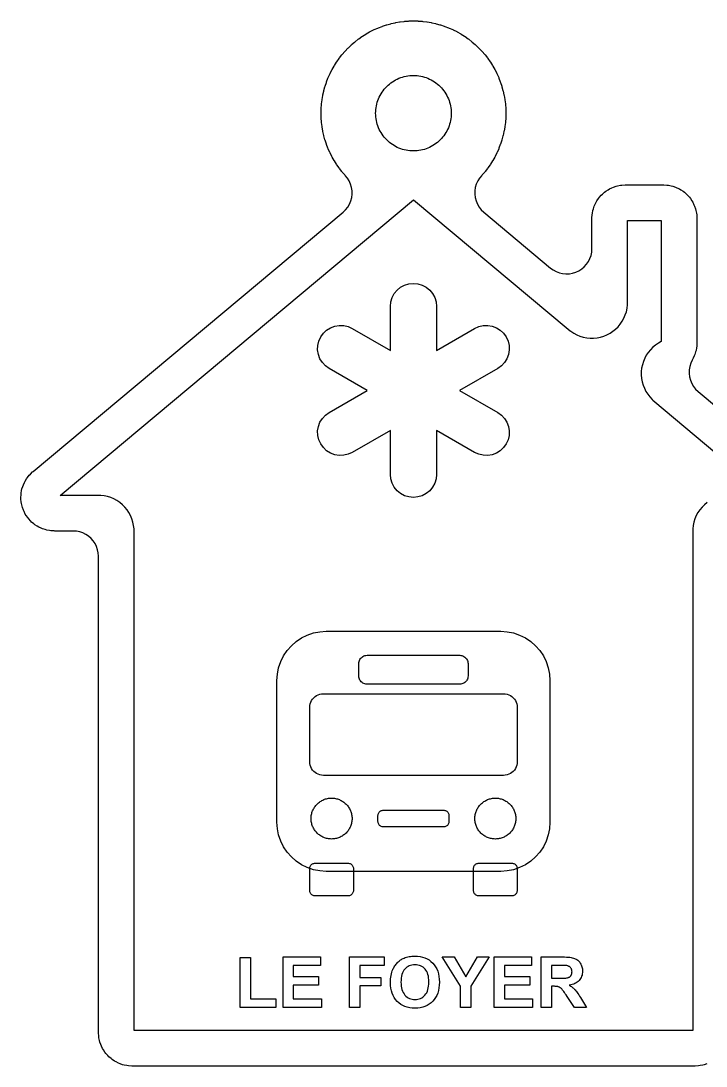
# Model space of a CAD drawing. Header units: millimetres. Extents: x 0 to 300, y 0 to 200.
# Drawn here: x 116.81 to 149.44, y 82.48 to 132.29 of the extents above; entities that cross this region are included whole.
import ezdxf

# ---------------------------------------------------------------- set-up
doc = ezdxf.new("R2010")
doc.units = ezdxf.units.MM
doc.layers.add('CUT', color=1, linetype='Continuous')
doc.layers.add('ENGRAVE', color=5, linetype='Continuous')

msp = doc.modelspace()

# ---------------------------------------------------------------- linework, layer by layer
at = {"layer": 'CUT'}
msp.add_lwpolyline([(149.476, 82.585), (149.352, 82.543), (149.276, 82.523), (149.148, 82.497), (149.071, 82.487), (148.92, 82.477), (148.881, 82.476), (122.121, 82.476), (122.081, 82.477), (121.931, 82.487), (121.854, 82.497), (121.725, 82.523), (121.65, 82.543), (121.526, 82.585), (121.453, 82.615), (121.336, 82.673), (121.268, 82.712), (121.16, 82.785), (121.097, 82.832), (120.999, 82.919), (120.944, 82.974), (120.857, 83.072), (120.81, 83.134), (120.737, 83.243), (120.698, 83.311), (120.64, 83.428), (120.61, 83.501), (120.568, 83.624), (120.548, 83.7), (120.522, 83.828), (120.512, 83.906), (120.502, 84.056), (120.501, 84.095), (120.501, 106.776), (120.491, 106.932), (120.46, 107.086), (120.41, 107.235), (120.34, 107.376), (120.253, 107.506), (120.149, 107.624), (120.031, 107.728), (119.901, 107.815), (119.76, 107.884), (119.611, 107.935), (119.458, 107.966), (119.301, 107.976), (118.424, 107.976), (118.385, 107.977), (118.238, 107.987), (118.161, 107.996), (118.035, 108.021), (117.961, 108.041), (117.839, 108.081), (117.767, 108.11), (117.652, 108.166), (117.585, 108.204), (117.477, 108.274), (117.415, 108.321), (117.318, 108.404), (117.263, 108.458), (117.176, 108.553), (117.129, 108.614), (117.055, 108.719), (117.016, 108.785), (116.957, 108.9), (116.926, 108.97), (116.882, 109.091), (116.86, 109.165), (116.832, 109.29), (116.82, 109.366), (116.809, 109.494), (116.806, 109.571), (116.811, 109.7), (116.819, 109.776), (116.84, 109.903), (116.858, 109.978), (116.895, 110.101), (116.922, 110.173), (116.975, 110.29), (117.011, 110.359), (117.079, 110.468), (117.123, 110.531), (117.204, 110.631), (117.256, 110.687), (117.363, 110.789), (117.392, 110.815), (132.152, 123.172), (132.27, 123.286), (132.372, 123.414), (132.455, 123.554), (132.518, 123.705), (132.56, 123.863), (132.58, 124.025), (132.578, 124.188), (132.554, 124.35), (132.508, 124.506), (132.442, 124.656), (132.356, 124.794), (132.251, 124.92), (132.251, 124.92), (132.231, 124.942), (132.109, 125.083), (132.091, 125.106), (131.976, 125.253), (131.958, 125.277), (131.851, 125.429), (131.835, 125.454), (131.735, 125.611), (131.72, 125.637), (131.628, 125.799), (131.614, 125.825), (131.53, 125.991), (131.517, 126.018), (131.442, 126.189), (131.431, 126.216), (131.363, 126.39), (131.353, 126.418), (131.295, 126.595), (131.286, 126.623), (131.237, 126.803), (131.23, 126.831), (131.189, 127.013), (131.183, 127.042), (131.151, 127.226), (131.147, 127.255), (131.124, 127.44), (131.121, 127.469), (131.107, 127.655), (131.106, 127.685), (131.101, 127.871), (131.101, 127.901), (131.106, 128.087), (131.107, 128.116), (131.121, 128.302), (131.124, 128.332), (131.147, 128.517), (131.151, 128.546), (131.183, 128.73), (131.189, 128.759), (131.23, 128.941), (131.237, 128.969), (131.286, 129.149), (131.295, 129.177), (131.353, 129.354), (131.363, 129.382), (131.431, 129.556), (131.442, 129.583), (131.517, 129.754), (131.53, 129.78), (131.614, 129.947), (131.628, 129.973), (131.72, 130.135), (131.735, 130.16), (131.835, 130.318), (131.851, 130.342), (131.958, 130.495), (131.976, 130.519), (132.091, 130.666), (132.109, 130.688), (132.231, 130.83), (132.251, 130.851), (132.379, 130.986), (132.4, 131.007), (132.535, 131.136), (132.557, 131.156), (132.698, 131.278), (132.721, 131.296), (132.868, 131.411), (132.892, 131.428), (133.044, 131.536), (133.069, 131.552), (133.226, 131.652), (133.252, 131.667), (133.414, 131.759), (133.44, 131.773), (133.606, 131.857), (133.633, 131.869), (133.804, 131.945), (133.831, 131.956), (134.005, 132.023), (134.033, 132.033), (134.21, 132.092), (134.238, 132.1), (134.418, 132.15), (134.446, 132.157), (134.628, 132.198), (134.657, 132.204), (134.841, 132.236), (134.87, 132.24), (135.055, 132.263), (135.084, 132.266), (135.27, 132.279), (135.3, 132.281), (135.486, 132.286), (135.516, 132.286), (135.702, 132.281), (135.731, 132.279), (135.917, 132.266), (135.947, 132.263), (136.132, 132.24), (136.161, 132.236), (136.345, 132.204), (136.374, 132.198), (136.556, 132.157), (136.584, 132.15), (136.764, 132.1), (136.792, 132.092), (136.969, 132.033), (136.997, 132.023), (137.171, 131.956), (137.198, 131.945), (137.369, 131.869), (137.395, 131.857), (137.562, 131.773), (137.588, 131.759), (137.75, 131.667), (137.775, 131.652), (137.933, 131.552), (137.957, 131.536), (138.11, 131.428), (138.134, 131.411), (138.281, 131.296), (138.303, 131.278), (138.445, 131.156), (138.466, 131.136), (138.601, 131.007), (138.622, 130.986), (138.751, 130.851), (138.771, 130.83), (138.893, 130.688), (138.911, 130.666), (139.026, 130.519), (139.043, 130.495), (139.151, 130.342), (139.167, 130.318), (139.267, 130.16), (139.282, 130.135), (139.374, 129.973), (139.388, 129.947), (139.472, 129.78), (139.484, 129.754), (139.56, 129.583), (139.571, 129.556), (139.638, 129.382), (139.648, 129.354), (139.707, 129.177), (139.715, 129.149), (139.765, 128.969), (139.772, 128.941), (139.813, 128.759), (139.819, 128.73), (139.851, 128.546), (139.855, 128.517), (139.878, 128.332), (139.881, 128.302), (139.895, 128.116), (139.896, 128.087), (139.901, 127.901), (139.901, 127.871), (139.896, 127.685), (139.895, 127.655), (139.881, 127.469), (139.878, 127.44), (139.855, 127.255), (139.851, 127.226), (139.819, 127.042), (139.813, 127.013), (139.772, 126.831), (139.765, 126.803), (139.715, 126.623), (139.707, 126.595), (139.648, 126.418), (139.638, 126.39), (139.571, 126.216), (139.56, 126.189), (139.484, 126.018), (139.472, 125.991), (139.388, 125.825), (139.374, 125.799), (139.282, 125.637), (139.267, 125.611), (139.167, 125.454), (139.151, 125.429), (139.043, 125.277), (139.026, 125.253), (138.911, 125.106), (138.893, 125.083), (138.771, 124.942), (138.751, 124.92), (138.751, 124.92), (138.646, 124.794), (138.56, 124.656), (138.493, 124.506), (138.448, 124.35), (138.423, 124.188), (138.422, 124.025), (138.442, 123.863), (138.484, 123.705), (138.547, 123.554), (138.63, 123.414), (138.732, 123.286), (138.849, 123.172), (142.031, 120.509), (142.16, 120.415), (142.3, 120.339), (142.45, 120.282), (142.606, 120.245), (142.765, 120.23), (142.925, 120.236), (143.082, 120.263), (143.235, 120.31), (143.38, 120.378), (143.515, 120.465), (143.637, 120.568), (143.744, 120.687), (143.834, 120.819), (143.906, 120.962), (143.958, 121.113), (143.99, 121.27), (144.001, 121.429), (144.001, 122.856), (144.002, 122.895), (144.012, 123.045), (144.022, 123.123), (144.048, 123.251), (144.068, 123.327), (144.11, 123.451), (144.14, 123.523), (144.198, 123.641), (144.237, 123.708), (144.31, 123.817), (144.357, 123.879), (144.444, 123.978), (144.499, 124.033), (144.597, 124.119), (144.66, 124.167), (144.768, 124.24), (144.836, 124.279), (144.953, 124.337), (145.026, 124.367), (145.15, 124.409), (145.225, 124.429), (145.354, 124.454), (145.431, 124.465), (145.581, 124.475), (145.621, 124.476), (147.381, 124.476), (147.42, 124.475), (147.571, 124.465), (147.648, 124.454), (147.776, 124.429), (147.852, 124.409), (147.976, 124.367), (148.048, 124.337), (148.166, 124.279), (148.234, 124.24), (148.342, 124.167), (148.404, 124.119), (148.503, 124.033), (148.558, 123.978), (148.644, 123.879), (148.692, 123.817), (148.765, 123.708), (148.804, 123.641), (148.862, 123.523), (148.892, 123.451), (148.934, 123.327), (148.954, 123.251), (148.98, 123.123), (148.99, 123.045), (149, 122.895), (149.001, 122.856), (149.001, 116.958), (149, 116.92), (148.991, 116.778), (148.982, 116.704), (148.958, 116.581), (148.94, 116.509), (148.902, 116.391), (148.875, 116.321), (148.822, 116.209), (148.774, 116.119), (148.705, 115.97), (148.658, 115.812), (148.632, 115.65), (148.63, 115.485), (148.649, 115.322), (148.691, 115.163), (148.754, 115.011), (148.837, 114.869), (148.939, 114.74), (149.058, 114.626), (153.61, 110.815)], dxfattribs=at)
msp.add_lwpolyline([(137.301, 127.886), (137.299, 127.798), (137.292, 127.709), (137.281, 127.622), (137.266, 127.535), (137.247, 127.449), (137.223, 127.363), (137.196, 127.279), (137.164, 127.197), (137.128, 127.116), (137.088, 127.037), (137.045, 126.96), (136.998, 126.886), (136.947, 126.814), (136.892, 126.744), (136.835, 126.677), (136.774, 126.613), (136.71, 126.552), (136.643, 126.494), (136.573, 126.44), (136.501, 126.389), (136.426, 126.342), (136.349, 126.298), (136.27, 126.259), (136.19, 126.223), (136.107, 126.191), (136.023, 126.163), (135.938, 126.14), (135.852, 126.12), (135.765, 126.105), (135.677, 126.095), (135.589, 126.088), (135.501, 126.086), (135.413, 126.088), (135.324, 126.095), (135.237, 126.105), (135.15, 126.12), (135.064, 126.14), (134.978, 126.163), (134.894, 126.191), (134.812, 126.223), (134.731, 126.259), (134.652, 126.298), (134.576, 126.342), (134.501, 126.389), (134.429, 126.44), (134.359, 126.494), (134.292, 126.552), (134.228, 126.613), (134.167, 126.677), (134.109, 126.744), (134.055, 126.814), (134.004, 126.886), (133.957, 126.96), (133.913, 127.037), (133.874, 127.116), (133.838, 127.197), (133.806, 127.279), (133.778, 127.363), (133.755, 127.449), (133.735, 127.535), (133.72, 127.622), (133.71, 127.709), (133.703, 127.798), (133.701, 127.886), (133.703, 127.974), (133.71, 128.062), (133.72, 128.15), (133.735, 128.237), (133.755, 128.323), (133.778, 128.408), (133.806, 128.492), (133.838, 128.575), (133.874, 128.655), (133.913, 128.734), (133.957, 128.811), (134.004, 128.886), (134.055, 128.958), (134.109, 129.028), (134.167, 129.095), (134.228, 129.159), (134.292, 129.22), (134.359, 129.277), (134.429, 129.332), (134.501, 129.383), (134.576, 129.43), (134.652, 129.473), (134.731, 129.513), (134.812, 129.549), (134.894, 129.581), (134.978, 129.608), (135.064, 129.632), (135.15, 129.651), (135.237, 129.666), (135.324, 129.677), (135.413, 129.684), (135.501, 129.686), (135.589, 129.684), (135.677, 129.677), (135.765, 129.666), (135.852, 129.651), (135.938, 129.632), (136.023, 129.608), (136.107, 129.581), (136.19, 129.549), (136.27, 129.513), (136.349, 129.473), (136.426, 129.43), (136.501, 129.383), (136.573, 129.332), (136.643, 129.277), (136.71, 129.22), (136.774, 129.159), (136.835, 129.095), (136.892, 129.028), (136.947, 128.958), (136.998, 128.886), (137.045, 128.811), (137.088, 128.734), (137.128, 128.655), (137.164, 128.575), (137.196, 128.492), (137.223, 128.408), (137.247, 128.323), (137.266, 128.237), (137.281, 128.15), (137.292, 128.062), (137.299, 127.974)], close=True, dxfattribs=at)
at = {"layer": 'ENGRAVE'}
msp.add_lwpolyline([(149.487, 109.335), (149.361, 109.231), (149.246, 109.116), (149.142, 108.99), (149.051, 108.854), (148.973, 108.711), (148.909, 108.561), (148.86, 108.405), (148.826, 108.246), (148.808, 108.084), (148.805, 108.035), (148.801, 107.923), (148.801, 84.176), (122.201, 84.176), (122.201, 107.923), (122.197, 108.035), (122.194, 108.084), (122.176, 108.246), (122.142, 108.405), (122.093, 108.561), (122.029, 108.711), (121.951, 108.854), (121.86, 108.99), (121.756, 109.116), (121.641, 109.231), (121.515, 109.335), (121.38, 109.426), (121.236, 109.504), (121.086, 109.567), (120.93, 109.617), (120.771, 109.65), (120.609, 109.669), (120.56, 109.672), (120.449, 109.676), (118.68, 109.676), (135.501, 123.759), (142.869, 117.59), (142.958, 117.52), (142.996, 117.493), (143.134, 117.402), (143.279, 117.325), (143.432, 117.263), (143.59, 117.216), (143.752, 117.184), (143.916, 117.168), (144.081, 117.168), (144.245, 117.184), (144.407, 117.216), (144.564, 117.263), (144.717, 117.326), (144.863, 117.403), (145.001, 117.493), (145.129, 117.597), (145.246, 117.713), (145.352, 117.839), (145.445, 117.975), (145.525, 118.119), (145.59, 118.271), (145.64, 118.428), (145.675, 118.589), (145.694, 118.753), (145.697, 118.8), (145.701, 118.913), (145.701, 122.776), (147.301, 122.776), (147.301, 117.001), (147.164, 116.927), (147.029, 116.835), (146.902, 116.731), (146.787, 116.614), (146.683, 116.487), (146.592, 116.351), (146.514, 116.207), (146.451, 116.055), (146.402, 115.899), (146.369, 115.738), (146.351, 115.575), (146.349, 115.411), (146.364, 115.248), (146.393, 115.087), (146.438, 114.929), (146.498, 114.776), (146.573, 114.63), (146.661, 114.492), (146.762, 114.363), (146.875, 114.244), (146.909, 114.212), (146.991, 114.139), (152.322, 109.676)], dxfattribs=at)
for points in [[(134.485, 119.097), (134.586, 119.287), (134.723, 119.454), (134.89, 119.59), (135.08, 119.692), (135.286, 119.755), (135.501, 119.776), (135.715, 119.755), (135.922, 119.692), (136.112, 119.59), (136.279, 119.454), (136.416, 119.287), (136.517, 119.097), (136.58, 118.89), (136.601, 118.676), (136.601, 116.581), (138.415, 117.628), (138.611, 117.717), (138.821, 117.766), (139.037, 117.773), (139.25, 117.738), (139.452, 117.662), (139.635, 117.548), (139.792, 117.401), (139.918, 117.226), (140.007, 117.029), (140.056, 116.819), (140.063, 116.604), (140.028, 116.391), (139.952, 116.189), (139.838, 116.006), (139.69, 115.849), (139.515, 115.723), (137.701, 114.676), (139.515, 113.628), (139.69, 113.503), (139.838, 113.345), (139.952, 113.162), (140.028, 112.96), (140.063, 112.748), (140.056, 112.532), (140.007, 112.322), (139.918, 112.126), (139.792, 111.951), (139.635, 111.803), (139.452, 111.689), (139.25, 111.613), (139.037, 111.578), (138.821, 111.585), (138.611, 111.634), (138.415, 111.723), (136.601, 112.771), (136.601, 110.676), (136.58, 110.461), (136.517, 110.255), (136.416, 110.065), (136.279, 109.898), (136.112, 109.761), (135.922, 109.66), (135.715, 109.597), (135.501, 109.576), (135.286, 109.597), (135.08, 109.66), (134.89, 109.761), (134.723, 109.898), (134.586, 110.065), (134.485, 110.255), (134.422, 110.461), (134.401, 110.676), (134.401, 112.771), (132.587, 111.723), (132.39, 111.634), (132.18, 111.585), (131.965, 111.578), (131.752, 111.613), (131.55, 111.689), (131.367, 111.803), (131.21, 111.951), (131.084, 112.126), (130.995, 112.322), (130.946, 112.532), (130.939, 112.748), (130.974, 112.96), (131.05, 113.162), (131.164, 113.345), (131.312, 113.503), (131.487, 113.628), (133.301, 114.676), (131.487, 115.723), (131.312, 115.849), (131.164, 116.006), (131.05, 116.189), (130.974, 116.391), (130.939, 116.604), (130.946, 116.819), (130.995, 117.029), (131.084, 117.226), (131.21, 117.401), (131.367, 117.548), (131.55, 117.662), (131.752, 117.738), (131.965, 117.773), (132.18, 117.766), (132.39, 117.717), (132.587, 117.628), (134.401, 116.581), (134.401, 118.676), (134.422, 118.89)], [(131.341, 91.756), (131.035, 91.776), (130.735, 91.836), (130.445, 91.934), (130.171, 92.069), (129.916, 92.239), (129.686, 92.441), (129.484, 92.671), (129.314, 92.926), (129.179, 93.2), (129.081, 93.49), (129.021, 93.79), (129.001, 94.096), (129.001, 100.856), (129.021, 101.161), (129.081, 101.461), (129.179, 101.751), (129.314, 102.026), (129.484, 102.28), (129.686, 102.51), (129.916, 102.712), (130.171, 102.882), (130.445, 103.018), (130.735, 103.116), (131.035, 103.176), (131.341, 103.196), (139.661, 103.196), (139.966, 103.176), (140.267, 103.116), (140.556, 103.018), (140.831, 102.882), (141.085, 102.712), (141.316, 102.51), (141.517, 102.28), (141.687, 102.026), (141.823, 101.751), (141.921, 101.461), (141.981, 101.161), (142.001, 100.856), (142.001, 94.096), (141.981, 93.79), (141.921, 93.49), (141.823, 93.2), (141.687, 92.926), (141.517, 92.671), (141.316, 92.441), (141.085, 92.239), (140.831, 92.069), (140.556, 91.934), (140.267, 91.836), (139.966, 91.776), (139.661, 91.756)], [(133.291, 100.679), (133.24, 100.682), (133.19, 100.692), (133.142, 100.709), (133.096, 100.731), (133.053, 100.76), (133.015, 100.793), (132.981, 100.832), (132.953, 100.874), (132.931, 100.92), (132.914, 100.968), (132.904, 101.018), (132.901, 101.069), (132.901, 101.662), (132.904, 101.713), (132.914, 101.763), (132.931, 101.811), (132.953, 101.857), (132.981, 101.899), (133.015, 101.938), (133.053, 101.971), (133.096, 102), (133.142, 102.022), (133.19, 102.039), (133.24, 102.048), (133.291, 102.052), (137.711, 102.052), (137.762, 102.048), (137.812, 102.039), (137.86, 102.022), (137.906, 102), (137.948, 101.971), (137.987, 101.938), (138.02, 101.899), (138.049, 101.857), (138.071, 101.811), (138.088, 101.763), (138.098, 101.713), (138.101, 101.662), (138.101, 101.069), (138.098, 101.018), (138.088, 100.968), (138.071, 100.92), (138.049, 100.874), (138.02, 100.832), (137.987, 100.793), (137.948, 100.76), (137.906, 100.731), (137.86, 100.709), (137.812, 100.692), (137.762, 100.682), (137.711, 100.679)], [(131.211, 96.332), (131.126, 96.337), (131.043, 96.354), (130.962, 96.381), (130.886, 96.419), (130.815, 96.466), (130.751, 96.522), (130.695, 96.586), (130.648, 96.657), (130.61, 96.733), (130.583, 96.814), (130.566, 96.897), (130.561, 96.982), (130.561, 99.571), (130.566, 99.656), (130.583, 99.74), (130.61, 99.82), (130.648, 99.896), (130.695, 99.967), (130.751, 100.031), (130.815, 100.087), (130.886, 100.134), (130.962, 100.172), (131.043, 100.199), (131.126, 100.216), (131.211, 100.221), (139.791, 100.221), (139.876, 100.216), (139.959, 100.199), (140.04, 100.172), (140.116, 100.134), (140.187, 100.087), (140.251, 100.031), (140.307, 99.967), (140.354, 99.896), (140.391, 99.82), (140.419, 99.74), (140.435, 99.656), (140.441, 99.571), (140.441, 96.982), (140.435, 96.897), (140.419, 96.814), (140.391, 96.733), (140.354, 96.657), (140.307, 96.586), (140.251, 96.522), (140.187, 96.466), (140.116, 96.419), (140.04, 96.381), (139.959, 96.354), (139.876, 96.337), (139.791, 96.332)], [(132.575, 94.225), (132.571, 94.177), (132.565, 94.13), (132.557, 94.082), (132.547, 94.036), (132.534, 93.99), (132.519, 93.944), (132.502, 93.899), (132.482, 93.856), (132.461, 93.813), (132.437, 93.771), (132.412, 93.731), (132.384, 93.692), (132.355, 93.654), (132.323, 93.618), (132.29, 93.583), (132.256, 93.55), (132.219, 93.519), (132.182, 93.489), (132.143, 93.462), (132.102, 93.436), (132.061, 93.413), (132.018, 93.391), (131.974, 93.372), (131.929, 93.355), (131.884, 93.34), (131.838, 93.327), (131.791, 93.316), (131.744, 93.308), (131.696, 93.302), (131.649, 93.299), (131.601, 93.298), (131.553, 93.299), (131.505, 93.302), (131.458, 93.308), (131.411, 93.316), (131.364, 93.327), (131.318, 93.34), (131.272, 93.355), (131.228, 93.372), (131.184, 93.391), (131.141, 93.413), (131.1, 93.436), (131.059, 93.462), (131.02, 93.489), (130.982, 93.519), (130.946, 93.55), (130.911, 93.583), (130.878, 93.618), (130.847, 93.654), (130.818, 93.692), (130.79, 93.731), (130.765, 93.771), (130.741, 93.813), (130.72, 93.856), (130.7, 93.899), (130.683, 93.944), (130.668, 93.99), (130.655, 94.036), (130.645, 94.082), (130.636, 94.13), (130.631, 94.177), (130.627, 94.225), (130.626, 94.273), (130.627, 94.32), (130.631, 94.368), (130.636, 94.416), (130.645, 94.463), (130.655, 94.51), (130.668, 94.556), (130.683, 94.601), (130.7, 94.646), (130.72, 94.689), (130.741, 94.732), (130.765, 94.774), (130.79, 94.814), (130.818, 94.853), (130.847, 94.891), (130.878, 94.927), (130.911, 94.962), (130.946, 94.995), (130.982, 95.026), (131.02, 95.056), (131.059, 95.083), (131.1, 95.109), (131.141, 95.132), (131.184, 95.154), (131.228, 95.173), (131.272, 95.191), (131.318, 95.206), (131.364, 95.218), (131.411, 95.229), (131.458, 95.237), (131.505, 95.243), (131.553, 95.246), (131.601, 95.248), (131.649, 95.246), (131.696, 95.243), (131.744, 95.237), (131.791, 95.229), (131.838, 95.218), (131.884, 95.206), (131.929, 95.191), (131.974, 95.173), (132.018, 95.154), (132.061, 95.132), (132.102, 95.109), (132.143, 95.083), (132.182, 95.056), (132.219, 95.026), (132.256, 94.995), (132.29, 94.962), (132.323, 94.927), (132.355, 94.891), (132.384, 94.853), (132.412, 94.814), (132.437, 94.774), (132.461, 94.732), (132.482, 94.689), (132.502, 94.646), (132.519, 94.601), (132.534, 94.556), (132.547, 94.51), (132.557, 94.463), (132.565, 94.416), (132.571, 94.368), (132.575, 94.32), (132.576, 94.273)], [(140.375, 94.225), (140.371, 94.177), (140.365, 94.13), (140.357, 94.082), (140.347, 94.036), (140.334, 93.99), (140.319, 93.944), (140.302, 93.899), (140.282, 93.856), (140.261, 93.813), (140.237, 93.771), (140.212, 93.731), (140.184, 93.692), (140.155, 93.654), (140.123, 93.618), (140.09, 93.583), (140.056, 93.55), (140.019, 93.519), (139.982, 93.489), (139.943, 93.462), (139.902, 93.436), (139.861, 93.413), (139.818, 93.391), (139.774, 93.372), (139.729, 93.355), (139.684, 93.34), (139.638, 93.327), (139.591, 93.316), (139.544, 93.308), (139.496, 93.302), (139.449, 93.299), (139.401, 93.298), (139.353, 93.299), (139.305, 93.302), (139.258, 93.308), (139.211, 93.316), (139.164, 93.327), (139.118, 93.34), (139.072, 93.355), (139.028, 93.372), (138.984, 93.391), (138.941, 93.413), (138.9, 93.436), (138.859, 93.462), (138.82, 93.489), (138.782, 93.519), (138.746, 93.55), (138.711, 93.583), (138.678, 93.618), (138.647, 93.654), (138.618, 93.692), (138.59, 93.731), (138.565, 93.771), (138.541, 93.813), (138.52, 93.856), (138.5, 93.899), (138.483, 93.944), (138.468, 93.99), (138.455, 94.036), (138.445, 94.082), (138.436, 94.13), (138.431, 94.177), (138.427, 94.225), (138.426, 94.273), (138.427, 94.32), (138.431, 94.368), (138.436, 94.416), (138.445, 94.463), (138.455, 94.51), (138.468, 94.556), (138.483, 94.601), (138.5, 94.646), (138.52, 94.689), (138.541, 94.732), (138.565, 94.774), (138.59, 94.814), (138.618, 94.853), (138.647, 94.891), (138.678, 94.927), (138.711, 94.962), (138.746, 94.995), (138.782, 95.026), (138.82, 95.056), (138.859, 95.083), (138.9, 95.109), (138.941, 95.132), (138.984, 95.154), (139.028, 95.173), (139.072, 95.191), (139.118, 95.206), (139.164, 95.218), (139.211, 95.229), (139.258, 95.237), (139.305, 95.243), (139.353, 95.246), (139.401, 95.248), (139.449, 95.246), (139.496, 95.243), (139.544, 95.237), (139.591, 95.229), (139.638, 95.218), (139.684, 95.206), (139.729, 95.191), (139.774, 95.173), (139.818, 95.154), (139.861, 95.132), (139.902, 95.109), (139.943, 95.083), (139.982, 95.056), (140.019, 95.026), (140.056, 94.995), (140.09, 94.962), (140.123, 94.927), (140.155, 94.891), (140.184, 94.853), (140.212, 94.814), (140.237, 94.774), (140.261, 94.732), (140.282, 94.689), (140.302, 94.646), (140.319, 94.601), (140.334, 94.556), (140.347, 94.51), (140.357, 94.463), (140.365, 94.416), (140.371, 94.368), (140.375, 94.32), (140.376, 94.273)], [(134.071, 93.872), (134.037, 93.874), (134.004, 93.881), (133.971, 93.892), (133.941, 93.907), (133.913, 93.926), (133.887, 93.948), (133.865, 93.974), (133.846, 94.002), (133.831, 94.033), (133.82, 94.065), (133.813, 94.098), (133.811, 94.132), (133.811, 94.413), (133.813, 94.447), (133.82, 94.48), (133.831, 94.512), (133.846, 94.543), (133.865, 94.571), (133.887, 94.597), (133.913, 94.619), (133.941, 94.638), (133.971, 94.653), (134.004, 94.664), (134.037, 94.671), (134.071, 94.673), (136.931, 94.673), (136.965, 94.671), (136.998, 94.664), (137.03, 94.653), (137.061, 94.638), (137.089, 94.619), (137.115, 94.597), (137.137, 94.571), (137.156, 94.543), (137.171, 94.512), (137.182, 94.48), (137.189, 94.447), (137.191, 94.413), (137.191, 94.132), (137.189, 94.098), (137.182, 94.065), (137.171, 94.033), (137.156, 94.002), (137.137, 93.974), (137.115, 93.948), (137.089, 93.926), (137.061, 93.907), (137.03, 93.892), (136.998, 93.881), (136.965, 93.874), (136.931, 93.872)], [(130.821, 90.586), (130.787, 90.588), (130.754, 90.595), (130.721, 90.606), (130.691, 90.621), (130.663, 90.64), (130.637, 90.662), (130.615, 90.688), (130.596, 90.716), (130.581, 90.746), (130.57, 90.779), (130.563, 90.812), (130.561, 90.846), (130.561, 91.886), (130.563, 91.92), (130.57, 91.953), (130.581, 91.985), (130.596, 92.016), (130.615, 92.044), (130.637, 92.07), (130.663, 92.092), (130.691, 92.111), (130.721, 92.126), (130.754, 92.137), (130.787, 92.144), (130.821, 92.146), (132.381, 92.146), (132.415, 92.144), (132.448, 92.137), (132.48, 92.126), (132.511, 92.111), (132.539, 92.092), (132.565, 92.07), (132.587, 92.044), (132.606, 92.016), (132.621, 91.985), (132.632, 91.953), (132.639, 91.92), (132.641, 91.886), (132.641, 90.846), (132.639, 90.812), (132.632, 90.779), (132.621, 90.746), (132.606, 90.716), (132.587, 90.688), (132.565, 90.662), (132.539, 90.64), (132.511, 90.621), (132.48, 90.606), (132.448, 90.595), (132.415, 90.588), (132.381, 90.586)], [(138.621, 90.586), (138.587, 90.588), (138.554, 90.595), (138.521, 90.606), (138.491, 90.621), (138.463, 90.64), (138.437, 90.662), (138.415, 90.688), (138.396, 90.716), (138.381, 90.746), (138.37, 90.779), (138.363, 90.812), (138.361, 90.846), (138.361, 91.886), (138.363, 91.92), (138.37, 91.953), (138.381, 91.985), (138.396, 92.016), (138.415, 92.044), (138.437, 92.07), (138.463, 92.092), (138.491, 92.111), (138.521, 92.126), (138.554, 92.137), (138.587, 92.144), (138.621, 92.146), (140.181, 92.146), (140.215, 92.144), (140.248, 92.137), (140.28, 92.126), (140.311, 92.111), (140.339, 92.092), (140.365, 92.07), (140.387, 92.044), (140.406, 92.016), (140.421, 91.985), (140.432, 91.953), (140.439, 91.92), (140.441, 91.886), (140.441, 90.846), (140.439, 90.812), (140.432, 90.779), (140.421, 90.746), (140.406, 90.716), (140.387, 90.688), (140.365, 90.662), (140.339, 90.64), (140.311, 90.621), (140.28, 90.606), (140.248, 90.595), (140.215, 90.588), (140.181, 90.586)], [(129.775, 87.27), (129.775, 86.738), (130.98, 86.738), (130.98, 86.333), (129.775, 86.333), (129.775, 85.68), (131.116, 85.68), (131.116, 85.276), (129.291, 85.276), (129.291, 87.676), (131.07, 87.676), (131.07, 87.27)], [(132.946, 87.27), (132.946, 86.702), (133.948, 86.702), (133.948, 86.296), (132.946, 86.296), (132.946, 85.276), (132.462, 85.276), (132.462, 87.676), (134.107, 87.676), (134.107, 87.27)], [(134.451, 86.873), (134.47, 86.945), (134.492, 87.013), (134.518, 87.077), (134.539, 87.122), (134.562, 87.166), (134.588, 87.209), (134.615, 87.251), (134.643, 87.291), (134.674, 87.33), (134.707, 87.369), (134.741, 87.406), (134.777, 87.441), (134.814, 87.474), (134.851, 87.504), (134.89, 87.533), (134.929, 87.558), (134.969, 87.582), (135.01, 87.603), (135.052, 87.622), (135.109, 87.644), (135.168, 87.663), (135.229, 87.68), (135.293, 87.693), (135.359, 87.703), (135.427, 87.711), (135.497, 87.715), (135.569, 87.717), (135.698, 87.712), (135.821, 87.696), (135.937, 87.67), (136.046, 87.634), (136.149, 87.588), (136.245, 87.532), (136.335, 87.465), (136.418, 87.388), (136.492, 87.301), (136.557, 87.207), (136.612, 87.105), (136.656, 86.994), (136.691, 86.876), (136.716, 86.75), (136.731, 86.615), (136.736, 86.473), (136.731, 86.331), (136.716, 86.198), (136.692, 86.072), (136.657, 85.955), (136.613, 85.845), (136.558, 85.743), (136.494, 85.649), (136.42, 85.563), (136.338, 85.486), (136.249, 85.42), (136.153, 85.363), (136.051, 85.317), (135.942, 85.281), (135.826, 85.255), (135.704, 85.24), (135.575, 85.235), (135.445, 85.24), (135.321, 85.255), (135.205, 85.281), (135.095, 85.317), (134.992, 85.362), (134.896, 85.419), (134.807, 85.485), (134.724, 85.561), (134.65, 85.647), (134.586, 85.74), (134.532, 85.841), (134.487, 85.95), (134.453, 86.066), (134.428, 86.19), (134.413, 86.322), (134.408, 86.461), (134.41, 86.551), (134.415, 86.637), (134.424, 86.72), (134.436, 86.798)], [(137.998, 86.726), (138.552, 87.676), (139.11, 87.676), (138.227, 86.283), (138.227, 85.276), (137.745, 85.276), (137.745, 86.286), (136.865, 87.676), (137.434, 87.676)], [(139.835, 87.27), (139.835, 86.738), (141.04, 86.738), (141.04, 86.333), (139.835, 86.333), (139.835, 85.68), (141.176, 85.68), (141.176, 85.276), (139.351, 85.276), (139.351, 87.676), (141.13, 87.676), (141.13, 87.27)], [(142.867, 87.667), (142.941, 87.66), (143.007, 87.651), (143.067, 87.639), (143.121, 87.626), (143.167, 87.611), (143.21, 87.593), (143.25, 87.573), (143.288, 87.548), (143.324, 87.521), (143.358, 87.491), (143.39, 87.457), (143.419, 87.421), (143.447, 87.381), (143.471, 87.339), (143.492, 87.295), (143.51, 87.25), (143.525, 87.204), (143.537, 87.156), (143.545, 87.106), (143.55, 87.055), (143.551, 87.003), (143.549, 86.937), (143.541, 86.874), (143.529, 86.814), (143.512, 86.756), (143.489, 86.702), (143.462, 86.651), (143.43, 86.602), (143.393, 86.557), (143.35, 86.515), (143.303, 86.477), (143.251, 86.443), (143.194, 86.413), (143.133, 86.388), (143.066, 86.366), (142.994, 86.348), (142.918, 86.335), (142.956, 86.312), (142.993, 86.288), (143.028, 86.264), (143.061, 86.239), (143.093, 86.213), (143.123, 86.187), (143.151, 86.161), (143.177, 86.134), (143.204, 86.104), (143.233, 86.068), (143.264, 86.027), (143.297, 85.981), (143.333, 85.93), (143.371, 85.873), (143.411, 85.811), (143.453, 85.744), (143.746, 85.276), (143.167, 85.276), (142.816, 85.798), (142.771, 85.865), (142.73, 85.925), (142.693, 85.979), (142.659, 86.026), (142.629, 86.067), (142.603, 86.101), (142.58, 86.129), (142.561, 86.151), (142.544, 86.168), (142.526, 86.184), (142.508, 86.199), (142.49, 86.212), (142.472, 86.224), (142.453, 86.234), (142.434, 86.243), (142.415, 86.251), (142.395, 86.257), (142.371, 86.263), (142.345, 86.267), (142.316, 86.271), (142.284, 86.274), (142.249, 86.276), (142.212, 86.277), (142.171, 86.278), (142.073, 86.278), (142.073, 85.276), (141.588, 85.276), (141.588, 87.676), (142.608, 87.676), (142.701, 87.675), (142.788, 87.672)], [(127.74, 85.68), (128.945, 85.68), (128.945, 85.276), (127.256, 85.276), (127.256, 87.656), (127.74, 87.656)], [(134.981, 86.045), (135.013, 85.977), (135.052, 85.915), (135.096, 85.859), (135.144, 85.81), (135.196, 85.767), (135.251, 85.731), (135.309, 85.702), (135.371, 85.679), (135.435, 85.662), (135.503, 85.652), (135.574, 85.649), (135.645, 85.652), (135.712, 85.662), (135.776, 85.678), (135.838, 85.701), (135.895, 85.731), (135.95, 85.766), (136.001, 85.809), (136.049, 85.858), (136.093, 85.913), (136.131, 85.975), (136.163, 86.044), (136.189, 86.119), (136.209, 86.2), (136.224, 86.288), (136.232, 86.383), (136.235, 86.484), (136.232, 86.584), (136.224, 86.677), (136.21, 86.764), (136.19, 86.844), (136.164, 86.918), (136.133, 86.985), (136.097, 87.046), (136.054, 87.1), (136.007, 87.147), (135.956, 87.188), (135.902, 87.223), (135.844, 87.252), (135.782, 87.274), (135.716, 87.29), (135.647, 87.299), (135.574, 87.303), (135.501, 87.299), (135.431, 87.29), (135.365, 87.274), (135.303, 87.251), (135.245, 87.222), (135.19, 87.187), (135.138, 87.145), (135.091, 87.097), (135.048, 87.042), (135.011, 86.981), (134.979, 86.914), (134.953, 86.839), (134.933, 86.759), (134.919, 86.671), (134.91, 86.578), (134.907, 86.477), (134.91, 86.379), (134.919, 86.286), (134.934, 86.199), (134.955, 86.119)], [(142.715, 86.668), (142.765, 86.672), (142.807, 86.677), (142.841, 86.683), (142.867, 86.69), (142.888, 86.698), (142.908, 86.708), (142.927, 86.718), (142.944, 86.73), (142.961, 86.744), (142.976, 86.758), (142.99, 86.774), (143.003, 86.792), (143.014, 86.81), (143.024, 86.83), (143.033, 86.851), (143.04, 86.873), (143.045, 86.896), (143.049, 86.92), (143.051, 86.945), (143.052, 86.972), (143.051, 87.001), (143.048, 87.029), (143.043, 87.056), (143.036, 87.081), (143.027, 87.105), (143.016, 87.127), (143.003, 87.148), (142.987, 87.167), (142.97, 87.185), (142.952, 87.201), (142.931, 87.216), (142.909, 87.228), (142.886, 87.239), (142.86, 87.248), (142.833, 87.256), (142.805, 87.262), (142.786, 87.264), (142.761, 87.265), (142.727, 87.267), (142.687, 87.268), (142.639, 87.269), (142.584, 87.269), (142.521, 87.27), (142.451, 87.27), (142.073, 87.27), (142.073, 86.661), (142.432, 86.661), (142.515, 86.661), (142.59, 86.663), (142.656, 86.665)]]:
    msp.add_lwpolyline(points, close=True, dxfattribs=at)

doc.saveas('drawing.dxf')
